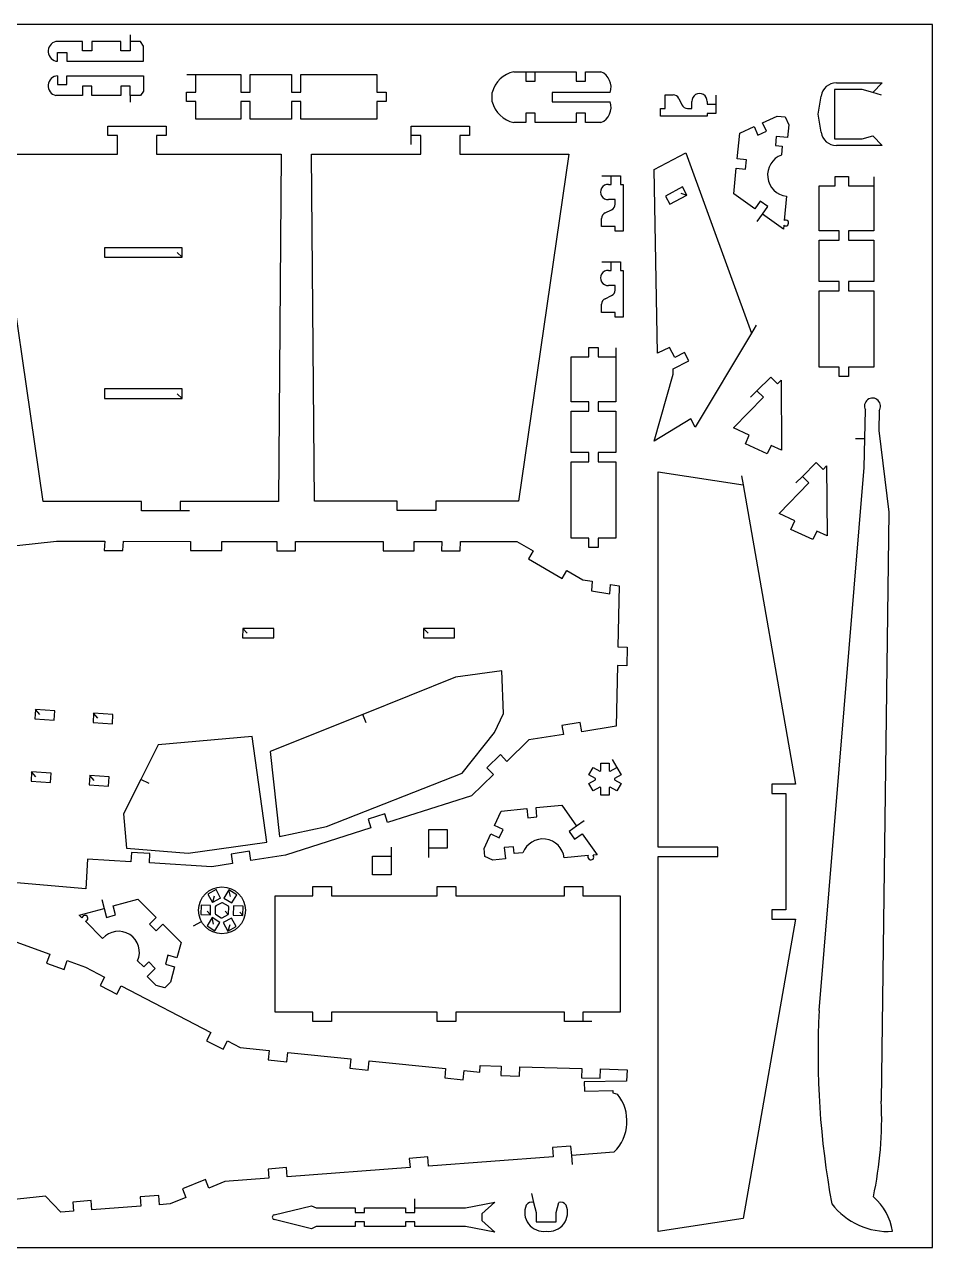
# Model space of a CAD drawing. Extents: x 0 to 600, y 0 to 400.
# Drawn here: x 302.9 to 600, y 0 to 400 of the extents above; entities that cross this region are included whole.
import ezdxf

# ---------------------------------------------------------------- set-up
doc = ezdxf.new("R2010")
doc.units = 0
doc.header["$MEASUREMENT"] = 0
doc.layers.add('DEFAULT', color=7, linetype='Continuous')
doc.layers.add('Layer1', color=150, linetype='Continuous')

msp = doc.modelspace()

# ---------------------------------------------------------------- linework, layer by layer
for p, q in [((362.74, 109.98), (363.77, 108.86)), ((368.55, 109.99), (369.58, 108.88)), ((373.34, 109.7), (374.37, 108.58))]:
    msp.add_line(p, q)
at = {"layer": 'DEFAULT'}
for p, q in [((337.56, 396.57), (337.56, 394.41)), ((337.56, 396.57), (337.56, 394.41)), ((337.56, 396.57), (337.56, 394.41)), ((321.94, 394.41), (313.22, 394.41)), ((321.94, 391.36), (321.94, 394.41)), ((334.51, 394.41), (324.99, 394.41)), ((324.99, 394.41), (324.99, 391.36)), ((334.51, 391.36), (334.51, 394.41)), ((340.94, 394.41), (337.56, 394.41)), ((337.56, 394.41), (337.56, 391.36)), ((341.89, 392.95), (340.94, 394.41)), ((341.89, 387.96), (341.89, 392.95)), ((313.78, 387.96), (313.78, 390.8)), ((313.78, 390.8), (316.83, 390.8)), ((316.83, 390.8), (316.83, 387.96)), ((324.99, 391.36), (321.94, 391.36)), ((337.56, 391.36), (334.51, 391.36)), ((316.83, 387.96), (341.89, 387.96)), ((463.03, 384.55), (466.95, 384.55)), ((466.95, 384.55), (466.95, 381.44)), ((466.99, 384.55), (469.99, 384.55)), ((469.99, 384.55), (483.46, 384.55)), ((469.99, 381.44), (469.99, 384.55)), ((483.46, 384.55), (483.46, 381.44)), ((486.51, 381.44), (486.51, 384.55)), ((486.51, 384.55), (491.53, 384.55)), ((313.78, 383.21), (313.78, 380.37)), ((313.78, 380.37), (316.83, 380.37)), ((316.83, 380.37), (316.83, 383.21)), ((316.83, 383.21), (341.89, 383.21)), ((341.89, 383.21), (341.89, 378.22)), ((356, 383.64), (359, 383.64)), ((359, 383.64), (373.73, 383.64)), ((359, 377.84), (359, 383.63)), ((373.73, 383.64), (373.73, 377.84)), ((376.78, 377.84), (376.78, 383.64)), ((376.78, 383.64), (390.25, 383.64)), ((390.25, 383.64), (390.25, 377.84)), ((393.3, 377.84), (393.3, 383.64)), ((393.3, 383.64), (418.23, 383.64)), ((418.23, 383.64), (418.23, 377.84)), ((466.95, 381.44), (469.99, 381.44)), ((483.46, 381.44), (486.51, 381.44)), ((568.55, 380.89), (583.51, 380.89)), ((583.51, 380.89), (580.46, 377.76)), ((321.94, 376.76), (313.22, 376.76)), ((324.99, 379.81), (321.94, 379.81)), ((321.94, 379.81), (321.94, 376.76)), ((324.99, 376.76), (324.99, 379.81)), ((334.51, 376.76), (324.99, 376.76)), ((337.56, 379.81), (334.51, 379.81)), ((334.51, 379.81), (334.51, 376.76)), ((337.56, 376.76), (337.56, 379.81)), ((340.94, 376.76), (337.56, 376.76)), ((337.56, 376.76), (337.56, 374.6)), ((337.56, 376.76), (337.56, 374.6)), ((337.56, 376.76), (337.56, 374.6)), ((341.89, 378.22), (340.94, 376.76)), ((355.95, 374.79), (355.95, 377.84)), ((355.95, 377.84), (359, 377.84)), ((373.73, 377.84), (376.78, 377.84)), ((390.25, 377.84), (393.3, 377.84)), ((418.23, 377.84), (421.28, 377.84)), ((421.28, 377.84), (421.28, 374.79)), ((455.92, 374.7), (455.92, 377.75)), ((494.59, 377.75), (475.54, 377.75)), ((475.54, 377.75), (475.54, 374.7)), ((512.52, 372.56), (512.52, 377.01)), ((512.52, 377.01), (515.15, 377.01)), ((529.1, 376.92), (529.1, 373.92)), ((562.61, 370.66), (563.53, 376.6)), ((577.02, 378.78), (567.92, 378.78)), ((567.92, 378.78), (567.92, 362.55)), ((580.46, 377.76), (577.02, 378.78)), ((583.33, 376.9), (580.46, 377.76)), ((359, 374.79), (355.95, 374.79)), ((359, 369), (359, 374.79)), ((376.78, 374.79), (373.73, 374.79)), ((373.73, 374.79), (373.73, 369)), ((376.78, 369), (376.78, 374.79)), ((393.3, 374.79), (390.25, 374.79)), ((390.25, 374.79), (390.25, 369)), ((393.3, 369), (393.3, 374.79)), ((421.28, 374.79), (418.23, 374.79)), ((418.23, 374.79), (418.23, 369)), ((475.54, 374.7), (494.59, 374.7)), ((511, 370), (511, 372.56)), ((511, 372.56), (512.52, 372.56)), ((516.99, 375.84), (517.99, 373.72)), ((519.83, 372.56), (521.31, 372.56)), ((521.31, 372.56), (521.31, 374.78)), ((526.25, 374.78), (526.25, 373.92)), ((526.25, 373.92), (529.1, 373.92)), ((529.1, 373.92), (529.1, 370.87)), ((373.73, 369), (359, 369)), ((390.25, 369), (376.78, 369)), ((418.23, 369), (393.3, 369)), ((469.99, 371.01), (466.95, 371.01)), ((466.95, 371.01), (466.95, 367.9)), ((469.99, 367.9), (469.99, 371.01)), ((486.51, 371.01), (483.46, 371.01)), ((483.46, 371.01), (483.46, 367.9)), ((486.51, 367.9), (486.51, 371.01)), ((526.25, 370), (511, 370)), ((529.1, 370.87), (526.25, 370.87)), ((526.25, 370.87), (526.25, 370)), ((544.41, 367.86), (549.15, 370.02)), ((549.15, 370.02), (551.75, 369.76)), ((551.75, 369.76), (552.95, 367.14)), ((563.53, 364.73), (562.61, 370.66)), ((330.21, 363.71), (330.21, 366.76)), ((330.21, 366.76), (349.26, 366.76)), ((349.26, 366.76), (349.26, 363.71)), ((429.44, 363.72), (429.44, 366.77)), ((429.44, 366.77), (448.49, 366.77)), ((448.49, 366.77), (448.49, 363.72)), ((466.95, 367.9), (463.03, 367.9)), ((483.46, 367.9), (469.99, 367.9)), ((491.53, 367.9), (486.51, 367.9)), ((536.1, 356.05), (536.91, 364.44)), ((536.91, 364.44), (541.64, 366.59)), ((541.64, 366.59), (542.9, 363.82)), ((542.9, 363.82), (545.68, 365.08)), ((545.68, 365.08), (544.41, 367.86)), ((552.95, 367.14), (552.55, 363.05)), ((333.39, 363.71), (330.21, 363.71)), ((333.39, 357.61), (333.39, 363.71)), ((349.26, 363.71), (346.09, 363.71)), ((346.09, 363.71), (346.09, 357.61)), ((429.44, 360.72), (429.44, 363.72)), ((432.62, 363.72), (429.44, 363.72)), ((432.62, 357.63), (432.62, 363.72)), ((448.49, 363.72), (445.32, 363.72)), ((445.32, 363.72), (445.32, 357.63)), ((548.88, 363.4), (548.59, 360.37)), ((548.59, 360.37), (550.83, 360.15)), ((552.55, 363.05), (548.88, 363.4)), ((550.83, 360.15), (550.56, 357.31)), ((567.92, 362.55), (577.02, 362.55)), ((583.51, 360.43), (568.55, 360.43)), ((577.02, 362.55), (580.46, 363.57)), ((580.46, 363.57), (583.51, 360.43)), ((309.07, 244.03), (292.57, 357.61)), ((292.57, 357.61), (333.39, 357.61)), ((346.09, 357.61), (386.9, 357.61)), ((386.9, 357.61), (386.02, 244.03)), ((397.77, 244.05), (396.89, 357.63)), ((396.89, 357.63), (432.62, 357.63)), ((445.32, 357.63), (481, 357.63)), ((481, 357.63), (464.5, 244.05)), ((508.92, 352.61), (519.27, 358.07)), ((519.27, 358.07), (540.79, 299.09)), ((539.13, 355.76), (536.1, 356.05)), ((509.98, 292.47), (508.92, 352.61)), ((535, 344.63), (535.81, 353.01)), ((535.81, 353.01), (538.84, 352.72)), ((538.84, 352.72), (539.13, 355.76)), ((491.84, 350.52), (494.84, 350.52)), ((494.84, 350.52), (497.89, 350.52)), ((494.84, 347.68), (494.84, 350.52)), ((497.89, 350.52), (497.89, 347.68)), ((568.16, 347.2), (568.16, 350.25)), ((568.16, 350.25), (572.46, 350.25)), ((572.46, 350.25), (572.46, 347.2)), ((580.8, 350.2), (580.8, 347.2)), ((493.97, 347.68), (494.84, 347.68)), ((497.89, 347.68), (498.76, 347.68)), ((498.76, 347.68), (498.76, 332.42)), ((518.25, 346.85), (512.63, 343.89)), ((514.06, 341.19), (519.67, 344.16)), ((517.61, 344.79), (519.67, 344.16)), ((519.67, 344.16), (518.25, 346.85)), ((541.86, 339.73), (535, 344.63)), ((562.91, 332.47), (562.91, 347.2)), ((562.91, 347.2), (568.16, 347.2)), ((572.46, 347.2), (580.8, 347.2)), ((580.8, 347.2), (580.8, 332.47)), ((496.19, 342.73), (493.97, 342.73)), ((496.19, 341.25), (496.19, 342.73)), ((512.63, 343.89), (514.06, 341.19)), ((543.63, 342.22), (541.86, 339.73)), ((546.11, 340.45), (543.63, 342.22)), ((544.34, 337.96), (546.11, 340.45)), ((552.24, 343.85), (551.47, 335.93)), ((491.75, 333.95), (491.75, 336.57)), ((492.91, 338.41), (495.03, 339.42)), ((542.6, 335.52), (544.34, 337.96)), ((551.2, 333.07), (544.34, 337.96)), ((496.19, 333.95), (491.75, 333.95)), ((496.19, 332.42), (496.19, 333.95)), ((498.76, 332.42), (496.19, 332.42)), ((551.32, 334.35), (551.2, 333.07)), ((569.41, 332.47), (562.91, 332.47)), ((569.41, 329.42), (569.41, 332.47)), ((580.8, 332.47), (572.46, 332.47)), ((572.46, 332.47), (572.46, 329.42)), ((562.91, 315.96), (562.91, 329.42)), ((562.91, 329.42), (569.41, 329.42)), ((572.46, 329.42), (580.8, 329.42)), ((580.8, 329.42), (580.8, 315.96)), ((354.48, 326.99), (329.08, 326.99)), ((329.08, 326.99), (329.08, 323.92)), ((352.94, 325.46), (354.48, 323.92)), ((354.48, 323.92), (354.48, 326.99)), ((329.08, 323.92), (354.48, 323.92)), ((491.84, 322.42), (494.84, 322.42)), ((494.84, 322.42), (497.89, 322.42)), ((494.84, 319.58), (494.84, 322.42)), ((497.89, 322.42), (497.89, 319.58)), ((493.97, 319.58), (494.84, 319.58)), ((497.89, 319.58), (498.76, 319.58)), ((498.76, 319.58), (498.76, 304.32)), ((496.19, 314.63), (493.97, 314.63)), ((496.19, 313.15), (496.19, 314.63)), ((569.41, 315.96), (562.91, 315.96)), ((562.91, 287.97), (562.91, 312.91)), ((562.91, 312.91), (569.41, 312.91)), ((569.41, 312.91), (569.41, 315.96)), ((580.8, 315.96), (572.46, 315.96)), ((572.46, 315.96), (572.46, 312.91)), ((572.46, 312.91), (580.8, 312.91)), ((580.8, 312.91), (580.8, 287.97)), ((491.75, 305.85), (491.75, 308.48)), ((492.91, 310.31), (495.03, 311.32)), ((496.19, 305.85), (491.75, 305.85)), ((496.19, 304.32), (496.19, 305.85)), ((498.76, 304.32), (496.19, 304.32)), ((542.33, 301.66), (540.79, 299.09)), ((540.79, 299.09), (522.34, 268.32)), ((487.58, 291.27), (487.58, 294.32)), ((487.58, 294.32), (490.63, 294.32)), ((490.63, 294.32), (490.63, 291.27)), ((496.42, 294.27), (496.42, 291.27)), ((513.92, 294.35), (509.98, 292.47)), ((515.67, 291.05), (513.92, 294.35)), ((518.83, 292.71), (515.67, 291.05)), ((520.25, 290.01), (518.83, 292.71)), ((481.79, 276.54), (481.79, 291.27)), ((481.79, 291.27), (487.58, 291.27)), ((490.63, 291.27), (496.42, 291.27)), ((496.42, 291.27), (496.42, 276.54)), ((515.16, 287.33), (520.25, 290.01)), ((508.91, 263.73), (515.19, 285.58)), ((515.19, 285.58), (515.16, 287.33)), ((542.54, 280.2), (547.06, 284.69)), ((547.06, 284.69), (549.27, 282.46)), ((569.41, 287.97), (562.91, 287.97)), ((569.41, 284.92), (569.41, 287.97)), ((572.46, 284.92), (569.41, 284.92)), ((580.8, 287.97), (572.46, 287.97)), ((572.46, 287.97), (572.46, 284.92)), ((354.48, 280.79), (329.08, 280.79)), ((329.08, 280.79), (329.08, 277.72)), ((354.48, 277.72), (354.48, 280.79)), ((540.41, 278.09), (542.54, 280.2)), ((544.67, 278.06), (542.54, 280.2)), ((549.27, 282.46), (550.44, 283.66)), ((550.44, 283.66), (550.57, 260.74)), ((329.08, 277.72), (354.48, 277.72)), ((352.94, 279.25), (354.48, 277.72)), ((487.58, 276.54), (481.79, 276.54)), ((487.58, 273.49), (487.58, 276.54)), ((496.42, 276.54), (490.63, 276.54)), ((490.63, 276.54), (490.63, 273.49)), ((534.92, 268.04), (544.67, 278.06)), ((481.79, 260.03), (481.79, 273.49)), ((481.79, 273.49), (487.58, 273.49)), ((490.63, 273.49), (496.42, 273.49)), ((496.42, 273.49), (496.42, 260.03)), ((577.82, 264.54), (578.05, 273.94)), ((582.49, 273.67), (582.41, 267.24)), ((520.91, 271.02), (508.91, 263.73)), ((522.34, 268.32), (520.91, 271.02)), ((540.06, 265.64), (534.92, 268.04)), ((538.77, 262.88), (540.06, 265.64)), ((574.82, 264.61), (577.82, 264.54)), ((577.59, 255.14), (577.82, 264.54)), ((582.41, 267.24), (585.74, 240.47)), ((487.58, 260.03), (481.79, 260.03)), ((487.58, 256.98), (487.58, 260.03)), ((496.42, 260.03), (490.63, 260.03)), ((490.63, 260.03), (490.63, 256.98)), ((545.95, 259.53), (538.77, 262.88)), ((547.24, 262.29), (545.95, 259.53)), ((550.57, 260.74), (547.24, 262.29)), ((481.79, 232.04), (481.79, 256.98)), ((481.79, 256.98), (487.58, 256.98)), ((490.63, 256.98), (496.42, 256.98)), ((496.42, 256.98), (496.42, 232.04)), ((557.45, 252.2), (561.97, 256.69)), ((561.97, 256.69), (564.19, 254.46)), ((510.26, 130.99), (510.26, 253.68)), ((510.26, 253.68), (538.05, 249.39)), ((537.54, 252.35), (538.05, 249.39)), ((555.32, 250.09), (557.45, 252.2)), ((559.58, 250.06), (557.45, 252.2)), ((562.89, 77.56), (577.59, 255.14)), ((564.19, 254.46), (565.36, 255.66)), ((565.36, 255.66), (565.48, 232.74)), ((538.05, 249.39), (555.16, 151.56)), ((549.84, 240.04), (559.58, 250.06)), ((341.19, 244.03), (309.07, 244.03)), ((341.19, 240.98), (341.19, 244.03)), ((386.02, 244.03), (353.89, 244.03)), ((353.89, 244.03), (353.89, 240.98)), ((424.81, 244.05), (397.77, 244.05)), ((424.81, 241), (424.81, 244.05)), ((464.5, 244.05), (437.51, 244.05)), ((437.51, 244.05), (437.51, 241)), ((353.89, 240.98), (341.19, 240.98)), ((356.89, 240.98), (353.89, 240.98)), ((437.51, 241), (424.81, 241)), ((554.98, 237.64), (549.84, 240.04)), ((585.74, 240.47), (583.24, 47.82)), ((553.69, 234.88), (554.98, 237.64)), ((487.58, 232.04), (481.79, 232.04)), ((487.58, 228.99), (487.58, 232.04)), ((496.42, 232.04), (490.63, 232.04)), ((490.63, 232.04), (490.63, 228.99)), ((560.87, 231.53), (553.69, 234.88)), ((562.16, 234.29), (560.87, 231.53)), ((565.48, 232.74), (562.16, 234.29)), ((300.46, 229.65), (313.42, 230.98)), ((313.42, 230.98), (329.24, 230.97)), ((329.24, 230.97), (329.05, 227.92)), ((335.16, 227.92), (335.35, 230.97)), ((335.35, 230.97), (357.29, 230.96)), ((357.29, 230.96), (357.29, 227.91)), ((367.45, 227.91), (367.45, 230.95)), ((367.45, 230.95), (385.51, 230.95)), ((385.51, 230.95), (385.51, 227.9)), ((391.6, 227.89), (391.6, 230.94)), ((391.6, 230.94), (420.3, 230.93)), ((420.3, 230.93), (420.3, 227.88)), ((430.46, 227.88), (430.46, 230.92)), ((430.46, 230.92), (439.52, 230.92)), ((439.52, 230.92), (439.34, 227.87)), ((445.45, 227.87), (445.63, 230.92)), ((445.63, 230.92), (464.01, 230.91)), ((464.01, 230.91), (469.33, 227.83)), ((490.63, 228.99), (487.58, 228.99)), ((329.05, 227.92), (335.16, 227.92)), ((357.29, 227.91), (367.45, 227.91)), ((385.51, 227.9), (391.6, 227.89)), ((420.3, 227.88), (430.46, 227.88)), ((439.34, 227.87), (445.45, 227.87)), ((469.33, 227.83), (467.8, 225.19)), ((467.8, 225.19), (478.79, 218.83)), ((478.79, 218.83), (480.32, 221.47)), ((480.32, 221.47), (485.64, 218.39)), ((485.64, 218.39), (488.62, 217.89)), ((488.62, 217.89), (488.43, 214.78)), ((494.47, 213.77), (494.66, 216.88)), ((494.66, 216.88), (497.49, 216.4)), ((497.49, 216.4), (497.04, 196.46)), ((488.43, 214.78), (494.47, 213.77)), ((374.32, 202.5), (374.31, 199.45)), ((375.84, 200.98), (374.32, 202.5)), ((384.48, 202.5), (374.32, 202.5)), ((384.47, 199.45), (384.48, 202.5)), ((435, 200.95), (433.48, 202.48)), ((433.48, 202.48), (433.48, 199.43)), ((443.64, 202.47), (433.48, 202.48)), ((443.63, 199.42), (443.64, 202.47)), ((374.31, 199.45), (384.47, 199.45)), ((433.48, 199.43), (443.63, 199.42)), ((497.04, 196.46), (500.09, 196.39)), ((500.09, 196.39), (499.95, 190.29)), ((459.08, 188.65), (443.9, 186.54)), ((459.64, 174.63), (459.08, 188.65)), ((496.9, 190.36), (496.45, 170.46)), ((499.95, 190.29), (496.9, 190.36)), ((443.9, 186.54), (413.6, 174.36)), ((306.53, 175.91), (306.34, 172.87)), ((306.34, 172.87), (312.68, 172.48)), ((307.96, 174.3), (306.53, 175.91)), ((312.87, 175.53), (306.53, 175.91)), ((312.68, 172.48), (312.87, 175.53)), ((325.54, 174.75), (325.36, 171.71)), ((326.97, 173.14), (325.54, 174.75)), ((331.88, 174.36), (325.54, 174.75)), ((331.7, 171.32), (331.88, 174.36)), ((413.6, 174.36), (383.29, 162.18)), ((414.72, 171.58), (413.6, 174.36)), ((456.73, 168.41), (459.64, 174.63)), ((325.36, 171.71), (331.7, 171.32)), ((446.12, 155.09), (456.73, 168.41)), ((484.77, 171.72), (478.75, 170.77)), ((478.75, 170.77), (479.22, 167.76)), ((485.24, 168.71), (484.77, 171.72)), ((496.45, 170.46), (485.24, 168.71)), ((346.69, 164.42), (341.02, 153.11)), ((377.41, 167.15), (346.69, 164.42)), ((382.22, 132.59), (377.41, 167.15)), ((467.94, 165.99), (460.78, 159)), ((479.22, 167.76), (467.94, 165.99)), ((383.29, 162.18), (386.4, 134.46)), ((458.64, 161.2), (454.24, 156.91)), ((460.78, 159), (458.64, 161.2)), ((454.24, 156.91), (456.39, 154.71)), ((487.6, 154.64), (488.97, 157.01)), ((488.97, 157.01), (491.13, 155.76)), ((491.48, 155.96), (491.48, 158.46)), ((491.48, 158.46), (494.23, 158.46)), ((494.23, 158.46), (494.23, 155.96)), ((494.58, 155.76), (496.74, 157.01)), ((495.24, 159.61), (496.74, 157.01)), ((496.74, 157.01), (498.11, 154.64)), ((305.28, 155.53), (305.1, 152.49)), ((305.1, 152.49), (311.44, 152.1)), ((306.71, 153.92), (305.28, 155.53)), ((311.62, 155.14), (305.28, 155.53)), ((311.44, 152.1), (311.62, 155.14)), ((324.3, 154.37), (324.11, 151.33)), ((325.73, 152.75), (324.3, 154.37)), ((330.64, 153.98), (324.3, 154.37)), ((330.45, 150.94), (330.64, 153.98)), ((341.02, 153.11), (335.35, 141.8)), ((343.7, 151.77), (341.02, 153.11)), ((401.76, 137.73), (446.12, 155.09)), ((456.39, 154.71), (449.23, 147.72)), ((489.76, 153.39), (487.6, 154.64)), ((487.6, 151.73), (489.76, 152.98)), ((489.76, 152.98), (489.76, 153.39)), ((491.13, 155.76), (491.48, 155.96)), ((494.23, 155.96), (494.58, 155.76)), ((498.11, 154.64), (495.95, 153.39)), ((495.95, 153.39), (495.95, 152.98)), ((495.95, 152.98), (498.11, 151.73)), ((324.11, 151.33), (330.45, 150.94)), ((488.97, 149.36), (487.6, 151.73)), ((491.13, 150.61), (488.97, 149.36)), ((491.48, 150.41), (491.13, 150.61)), ((491.48, 147.91), (491.48, 150.41)), ((494.58, 150.61), (494.23, 150.41)), ((494.23, 150.41), (494.23, 147.91)), ((496.74, 149.36), (494.58, 150.61)), ((498.11, 151.73), (496.74, 149.36)), ((555.16, 151.56), (547.41, 151.56)), ((547.41, 151.56), (547.41, 148.51)), ((547.41, 148.51), (552.06, 148.51)), ((552.06, 148.51), (552.06, 110.41)), ((449.23, 147.72), (421.71, 138.97)), ((470.3, 143.86), (478.69, 144.67)), ((478.69, 144.67), (483.58, 137.81)), ((494.23, 147.91), (491.48, 147.91)), ((335.35, 141.8), (336.34, 130.62)), ((420.78, 141.88), (415.32, 140.14)), ((415.32, 140.14), (416.24, 137.23)), ((421.71, 138.97), (420.78, 141.88)), ((456.72, 138.03), (458.88, 142.76)), ((458.88, 142.76), (467.27, 143.57)), ((467.27, 143.57), (467.56, 140.54)), ((467.56, 140.54), (470.59, 140.83)), ((470.59, 140.83), (470.3, 143.86)), ((386.4, 134.46), (401.76, 137.73)), ((416.24, 137.23), (388.34, 128.36)), ((435.18, 130.61), (435.18, 136.71)), ((435.18, 136.71), (441.27, 136.71)), ((441.27, 136.71), (441.27, 130.61)), ((459.49, 136.76), (456.72, 138.03)), ((458.23, 133.99), (459.49, 136.76)), ((483.58, 137.81), (481.1, 136.04)), ((481.1, 136.04), (482.87, 133.56)), ((486.02, 139.55), (483.58, 137.81)), ((356.49, 129), (382.22, 132.59)), ((453.3, 130.52), (455.46, 135.25)), ((455.46, 135.25), (458.23, 133.99)), ((482.87, 133.56), (485.35, 135.33)), ((485.35, 135.33), (490.24, 128.47)), ((336.34, 130.62), (356.49, 129)), ((337.92, 129.22), (337.73, 126.18)), ((344, 128.85), (337.92, 129.22)), ((343.81, 125.81), (344, 128.85)), ((376.57, 129.59), (370.55, 128.65)), ((370.55, 128.65), (371.02, 125.64)), ((377.04, 126.58), (376.57, 129.59)), ((388.34, 128.36), (377.04, 126.58)), ((422.89, 130.95), (422.89, 127.95)), ((435.18, 127.61), (435.18, 130.61)), ((441.27, 130.61), (435.18, 130.61)), ((453.55, 127.91), (453.3, 130.52)), ((462.95, 131.08), (459.91, 130.79)), ((459.91, 130.79), (460.27, 127.11)), ((463.16, 128.84), (462.95, 131.08)), ((466, 129.11), (463.16, 128.84)), ((487.39, 128.19), (479.46, 127.43)), ((490.24, 128.47), (488.97, 128.34)), ((529.77, 130.99), (510.26, 130.99)), ((529.77, 127.94), (529.77, 130.99)), ((323.56, 127.05), (322.97, 117.32)), ((337.73, 126.18), (323.56, 127.05)), ((364.19, 124.56), (343.81, 125.81)), ((371.02, 125.64), (364.19, 124.56)), ((416.79, 121.85), (416.79, 127.95)), ((416.79, 127.95), (422.89, 127.95)), ((422.89, 127.95), (422.89, 121.85)), ((456.17, 126.72), (453.55, 127.91)), ((460.27, 127.11), (456.17, 126.72)), ((510.26, 5.25), (510.26, 127.94)), ((510.26, 127.94), (529.77, 127.94)), ((322.97, 117.32), (285.9, 120.56)), ((422.89, 121.85), (416.79, 121.85)), ((365.61, 117.05), (362.93, 115.6)), ((367.1, 114.3), (365.61, 117.05)), ((369.84, 116.94), (368.2, 114.27)), ((370.34, 114.84), (369.84, 116.94)), ((372.43, 115.35), (369.84, 116.94)), ((397.28, 115.04), (397.28, 118.09)), ((397.28, 118.09), (403.37, 118.09)), ((403.37, 118.09), (403.37, 115.04)), ((437.97, 115.04), (437.97, 118.09)), ((437.97, 118.09), (444.07, 118.09)), ((444.07, 118.09), (444.07, 115.04)), ((479.61, 115.04), (479.61, 118.09)), ((479.61, 118.09), (485.59, 118.09)), ((485.59, 118.09), (485.59, 115.04)), ((328.21, 113.81), (328.99, 110.92)), ((331.93, 111.71), (340.07, 113.89)), ((340.07, 113.89), (346.03, 107.93)), ((362.93, 115.6), (364.42, 112.84)), ((365.04, 114.91), (364.42, 112.84)), ((367.1, 114.3), (364.42, 112.84)), ((367.47, 112.76), (365.51, 111.7)), ((367.75, 112.75), (367.47, 112.76)), ((369.65, 111.59), (367.75, 112.75)), ((368.2, 114.27), (370.8, 112.68)), ((370.8, 112.68), (372.43, 115.35)), ((385, 76.94), (385, 115.04)), ((385, 115.04), (397.28, 115.04)), ((403.37, 115.04), (437.97, 115.04)), ((444.07, 115.04), (479.61, 115.04)), ((485.59, 115.04), (497.78, 115.04)), ((497.78, 115.04), (497.78, 76.94)), ((320.85, 108.74), (328.99, 110.92)), ((321.75, 107.84), (320.85, 108.74)), ((328.99, 110.92), (329.78, 107.97)), ((329.78, 107.97), (332.72, 108.76)), ((332.72, 108.76), (331.93, 111.71)), ((360.72, 111.99), (360.64, 108.94)), ((360.64, 108.94), (363.77, 108.86)), ((363.85, 111.91), (360.72, 111.99)), ((363.77, 108.86), (363.85, 111.91)), ((365.37, 111.46), (365.31, 109.23)), ((365.31, 109.23), (365.44, 108.98)), ((365.51, 111.7), (365.37, 111.46)), ((365.44, 108.98), (367.34, 107.82)), ((367.62, 107.81), (369.58, 108.88)), ((369.58, 108.88), (369.73, 109.11)), ((369.79, 111.34), (369.65, 111.59)), ((369.73, 109.11), (369.79, 111.34)), ((371.32, 111.71), (371.24, 108.67)), ((371.24, 108.67), (374.37, 108.58)), ((374.45, 111.63), (371.32, 111.71)), ((374.37, 108.58), (374.45, 111.63)), ((552.06, 110.41), (547.41, 110.41)), ((547.41, 110.41), (547.41, 107.37)), ((279.88, 107.32), (311.22, 95.92)), ((328.51, 101.08), (322.89, 106.7)), ((346.03, 107.93), (343.88, 105.77)), ((343.88, 105.77), (346.03, 103.62)), ((346.03, 103.62), (348.19, 105.77)), ((348.19, 105.77), (354.15, 99.81)), ((358.19, 105.2), (360.82, 106.64)), ((364.29, 107.9), (362.66, 105.23)), ((362.66, 105.23), (365.26, 103.63)), ((364.8, 105.8), (364.29, 107.9)), ((366.89, 106.31), (364.29, 107.9)), ((365.26, 103.63), (366.89, 106.31)), ((367.34, 107.82), (367.62, 107.81)), ((370.67, 107.73), (367.99, 106.28)), ((367.99, 106.28), (369.48, 103.52)), ((370.1, 105.59), (369.48, 103.52)), ((369.48, 103.52), (372.16, 104.98)), ((372.16, 104.98), (370.67, 107.73)), ((555.16, 107.37), (538.05, 9.54)), ((547.41, 107.37), (555.16, 107.37)), ((354.15, 99.81), (352.8, 94.79)), ((311.22, 95.92), (310.18, 93.05)), ((310.18, 93.05), (315.91, 90.97)), ((315.91, 90.97), (316.95, 93.83)), ((316.95, 93.83), (322.92, 91.66)), ((341.98, 91.8), (339.96, 93.81)), ((343.57, 93.39), (341.98, 91.8)), ((345.73, 91.23), (343.57, 93.39)), ((349.85, 95.58), (349.07, 92.63)), ((349.07, 92.63), (352.01, 91.84)), ((352.8, 94.79), (349.85, 95.58)), ((322.92, 91.66), (329.13, 88.43)), ((329.13, 88.43), (327.73, 85.72)), ((343.12, 88.62), (345.73, 91.23)), ((346.03, 85.71), (343.12, 88.62)), ((352.01, 91.84), (350.66, 86.82)), ((327.73, 85.72), (333.14, 82.91)), ((333.14, 82.91), (334.54, 85.62)), ((334.54, 85.62), (363.92, 70.36)), ((348.81, 84.97), (346.03, 85.71)), ((350.66, 86.82), (348.81, 84.97)), ((397.28, 76.94), (385, 76.94)), ((397.28, 73.9), (397.28, 76.94)), ((437.97, 76.94), (403.37, 76.94)), ((403.37, 76.94), (403.37, 73.9)), ((437.97, 73.9), (437.97, 76.94)), ((479.61, 76.94), (444.07, 76.94)), ((444.07, 76.94), (444.07, 73.9)), ((479.61, 73.9), (479.61, 76.94)), ((497.78, 76.94), (485.59, 76.94)), ((485.59, 76.94), (485.59, 73.9)), ((403.37, 73.9), (397.28, 73.9)), ((444.07, 73.9), (437.97, 73.9)), ((485.59, 73.9), (479.61, 73.9)), ((488.59, 73.9), (485.59, 73.9)), ((363.92, 70.36), (362.51, 67.65)), ((362.51, 67.65), (367.92, 64.84)), ((367.92, 64.84), (369.33, 67.55)), ((369.33, 67.55), (373.49, 65.38)), ((373.49, 65.38), (382.98, 64.41)), ((382.98, 64.41), (382.67, 61.38)), ((382.67, 61.38), (388.74, 60.76)), ((388.74, 60.76), (389.05, 63.79)), ((389.05, 63.79), (409.65, 61.68)), ((409.65, 61.68), (409.34, 58.65)), ((415.4, 58.03), (415.71, 61.06)), ((415.71, 61.06), (440.71, 58.5)), ((409.34, 58.65), (415.4, 58.03)), ((440.71, 58.5), (440.4, 55.47)), ((446.46, 54.84), (446.77, 57.88)), ((446.77, 57.88), (451.87, 57.35)), ((451.87, 57.35), (452, 59.51)), ((452, 59.51), (458.91, 59.32)), ((458.91, 59.32), (458.82, 56.27)), ((458.82, 56.27), (464.92, 56.1)), ((464.92, 56.1), (465, 59.15)), ((465, 59.15), (485.26, 58.58)), ((485.26, 58.58), (485.17, 55.53)), ((491.27, 55.36), (491.35, 58.41)), ((491.35, 58.41), (500.08, 58.16)), ((500.08, 58.16), (499.86, 54.42)), ((440.4, 55.47), (446.46, 54.84)), ((485.17, 55.53), (491.27, 55.36)), ((499.86, 54.42), (486.07, 54.22)), ((486.07, 54.22), (486.12, 51.18)), ((486.12, 51.18), (495.46, 51.31)), ((495.46, 51.31), (495.42, 50.61)), ((495.42, 50.61), (496.93, 50.17)), ((481.72, 33.15), (475.64, 32.69)), ((475.64, 32.69), (475.87, 29.65)), ((481.95, 30.11), (481.72, 33.15)), ((434.92, 29.62), (428.84, 29.17)), ((428.84, 29.17), (429.07, 26.13)), ((435.15, 26.58), (434.92, 29.62)), ((475.87, 29.65), (435.15, 26.58)), ((495.77, 31.15), (481.95, 30.11)), ((482.18, 27.12), (481.95, 30.11)), ((388.69, 26.14), (382.62, 25.68)), ((382.62, 25.68), (382.84, 22.64)), ((388.92, 23.1), (388.69, 26.14)), ((429.07, 26.13), (388.92, 23.1)), ((362.14, 22.26), (354.62, 19.17)), ((363.3, 19.44), (362.14, 22.26)), ((368.45, 21.56), (363.3, 19.44)), ((382.84, 22.64), (368.45, 21.56)), ((309.79, 16.76), (297.66, 15.52)), ((314.88, 11.54), (309.79, 16.76)), ((346.84, 17.01), (340.76, 16.55)), ((340.76, 16.55), (340.99, 13.51)), ((347.07, 13.97), (346.84, 17.01)), ((355.78, 16.35), (350.62, 14.24)), ((354.62, 19.17), (355.78, 16.35)), ((468.78, 17.69), (469.48, 14.77)), ((324.79, 15.35), (318.71, 14.89)), ((318.71, 14.89), (318.94, 11.85)), ((325.02, 12.31), (324.79, 15.35)), ((340.99, 13.51), (325.02, 12.31)), ((350.62, 14.24), (347.07, 13.97)), ((384.58, 10.67), (396.87, 13.69)), ((396.87, 13.69), (398.39, 12.94)), ((398.39, 12.94), (411.09, 12.94)), ((411.09, 12.94), (411.09, 11.42)), ((414.14, 11.42), (414.14, 12.94)), ((414.14, 12.94), (427.6, 12.94)), ((427.6, 12.94), (427.6, 11.42)), ((430.65, 12.94), (430.65, 15.94)), ((430.65, 12.94), (447.24, 12.94)), ((430.65, 11.42), (430.65, 12.94)), ((447.24, 12.94), (456.82, 14.85)), ((456.82, 14.85), (452.6, 10.97)), ((469.48, 14.77), (470.29, 11.41)), ((476.89, 11.41), (477.7, 14.77)), ((318.94, 11.85), (314.88, 11.54)), ((396.87, 6.16), (384.58, 9.19)), ((411.09, 11.42), (414.14, 11.42)), ((414.14, 8.44), (411.09, 8.44)), ((411.09, 8.44), (411.09, 6.91)), ((414.14, 6.91), (414.14, 8.44)), ((427.6, 11.42), (430.65, 11.42)), ((430.65, 8.44), (427.6, 8.44)), ((427.6, 8.44), (427.6, 6.91)), ((430.65, 6.91), (430.65, 8.44)), ((452.6, 10.97), (452.6, 8.89)), ((452.6, 8.89), (456.82, 5)), ((470.29, 11.41), (470.29, 8.36)), ((470.29, 8.36), (476.89, 8.36)), ((476.89, 8.36), (476.89, 11.41)), ((538.05, 9.54), (510.26, 5.25)), ((398.39, 6.91), (396.87, 6.16)), ((411.09, 6.91), (398.39, 6.91)), ((427.6, 6.91), (414.14, 6.91)), ((447.24, 6.91), (430.65, 6.91)), ((456.82, 5), (447.24, 6.91))]:
    msp.add_line(p, q, dxfattribs=at)
msp.add_circle((367.55, 110.29), 7.65, dxfattribs=at)
for centre, radius, start, end in [((313.95, 391.22), 3.27, 103.0092, 266.915), ((464.94, 375.44), 9.31, 101.8194, 165.6415), ((489.25, 379.43), 5.6, 342.4891, 65.9309), ((313.95, 379.94), 3.27, 93.0849, 256.9903), ((568.55, 375.81), 5.08, 90, 171.1278), ((515.15, 374.97), 2.03, 25.3813, 90), ((523.78, 374.92), 2.48, 356.7668, 183.2333), ((464.94, 377.01), 9.31, 194.3583, 258.1806), ((489.25, 373.01), 5.6, 294.0694, 17.5108), ((519.83, 374.6), 2.03, 205.3813, 270), ((568.55, 365.51), 5.08, 188.872, 270), ((553.01, 350.78), 6.97, 110.548, 263.6715), ((493.83, 345.2), 2.48, 86.7668, 273.2333), ((494.16, 341.25), 2.03, 295.3809, 0), ((493.78, 336.57), 2.03, 115.3809, 180), ((551.95, 335.09), 0.965, 229.8157, 119.1894), ((493.83, 317.1), 2.48, 86.7667, 273.2333), ((494.16, 313.15), 2.03, 295.3809, 0), ((493.78, 308.48), 2.03, 115.3809, 180), ((580.35, 275.18), 2.62, 324.7215, 208.3124), ((472.53, 126.66), 6.97, 6.3283, 159.4521), ((488.23, 127.72), 0.965, 150.8141, 40.1843), ((322.71, 107.66), 0.975, 280.7012, 169.293), ((333.68, 96.57), 6.86, 336.2639, 138.9554), ((835.43, 63.63), 272.9, 177.0742, 190.4116), ((485.8, 41.31), 14.23, 314.4779, 38.5224), ((459.88, 42.3), 123.48, 347.9705, 2.5653), ((568.16, 2.21), 19.03, 9.3639, 48.9658), ((472.79, 11.47), 6.21, 157.0719, 277.4486), ((468.98, 12.41), 2.42, 77.9474, 142.3056), ((474.4, 11.47), 6.21, 262.5514, 22.9281), ((478.21, 12.41), 2.42, 37.6944, 102.0526), ((585.4, 28.42), 23.17, 217.5159, 273.7873), ((384.76, 9.93), 0.762, 103.8331, 256.1651)]:
    msp.add_arc(centre, radius, start, end, dxfattribs=at)
at = {"layer": 'Layer1'}
msp.add_lwpolyline([(0, 0), (600, 0), (600, 400), (0, 400)], close=True, dxfattribs=at)

doc.saveas('drawing.dxf')
